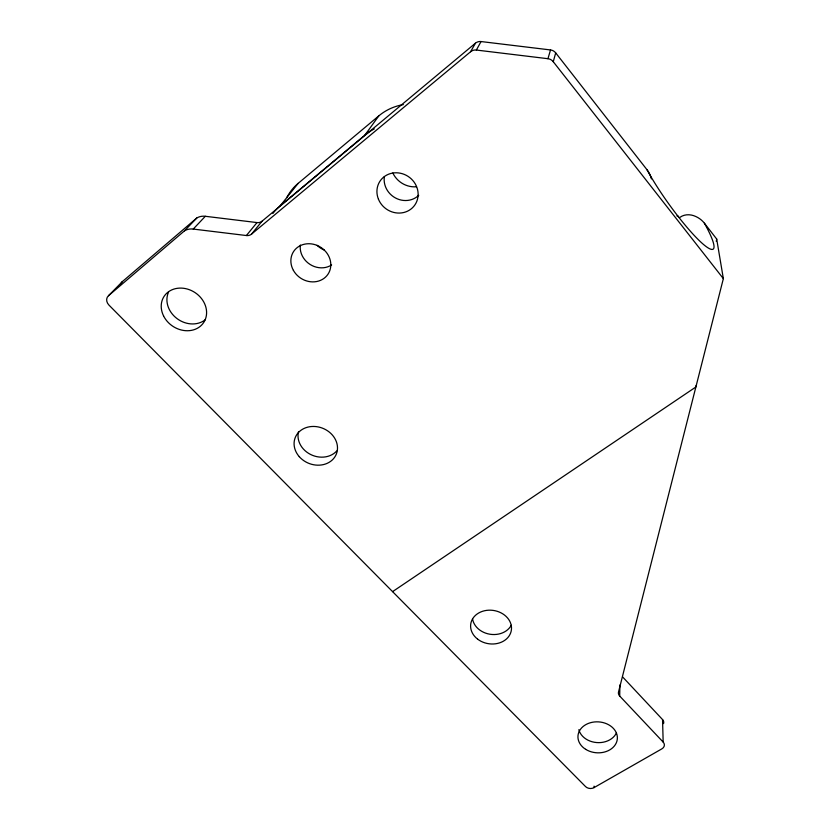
<?xml version="1.0" encoding="UTF-8"?>
<svg xmlns="http://www.w3.org/2000/svg" width="830" height="830" viewBox="0 0 830 830"><rect width="100%" height="100%" fill="white"/><g stroke="black" fill="none" stroke-linecap="round" stroke-linejoin="round"><path stroke-width="1.25" d="M619.709 696.048A6.308 5.042 2.7 0 1 618.526 691.961L723.355 278.631L716.684 239.03L704.39 223.197A63.329 9.815 54.4 0 1 700.738 241.997A63.329 9.815 54.4 0 1 647.027 169.776L555.695 52.892A7.844 7.678 74.3 0 0 550.529 49.945L481.047 41.552A7.916 7.595 62.4 0 0 475.445 43.191L262.052 221.185A7.449 6.588 38.2 0 1 257.01 222.575L205.321 216.288A14.867 12.896 38.2 0 0 196.803 218L122.487 281.505L108.502 295.708A7.491 6.235 35.5 0 0 108.948 305.087L585.544 786.581A6.038 4.648 4.3 0 0 594.01 787.629L661.904 748.836A6.184 4.835 1.6 0 0 663.17 742.093L619.709 696.048L619.896 685.009M594.01 787.629L594.062 786.155M716.29 241.354L716.684 239.03M723.355 278.631L553.268 61.731L555.695 52.892M553.268 61.731A8.061 7.895 70.7 0 0 547.935 58.702L550.529 49.945M108.502 295.708L184.499 230.823A15.293 13.176 37.5 0 1 193.245 229.07L246.375 235.533A7.657 6.733 37.5 0 0 251.552 234.112L470.589 51.74A8.144 7.812 60.1 0 1 476.358 50.049L481.047 41.552M470.589 51.74L475.445 43.191M272.883 213.476A58.339 52.383 33.8 0 1 280.239 205.788L364.816 135.238L378.843 115.847A56.72 53.255 39.8 0 1 403.297 104.611M280.239 205.788L298.146 183.378L378.843 115.847M251.552 234.112L262.052 221.185M246.375 235.533L257.01 222.575M193.245 229.07L205.321 216.288M184.499 230.823L196.803 218M392.58 591.634L695.872 386.988L695.768 385.919M679.905 217.387C684.574 213.912 690.851 214.13 695.893 216.557A23.769 22.472 -13.9 0 1 704.307 223.094M476.358 50.049L547.935 58.702M622.78 677.104L662.548 719.568A6.038 4.762 1.5 0 1 663.554 723.604M662.548 719.568L663.17 742.093M120.755 284.545A7.294 6.111 36 0 1 122.487 281.505M647.027 169.776A25.502 24.755 -8.8 0 1 651.415 178.886M205.373 319.643A23.437 19.982 33.9 0 1 177.07 318.627A23.437 19.982 33.9 0 1 168.542 292.129M336.731 450.991A21.881 18.716 22.3 0 1 310.493 454.425A21.881 18.716 22.3 0 1 298.561 431.621M511.239 625.26A20.314 16.704 9 0 1 489.825 634.213A20.314 16.704 9 0 1 472.54 618.838M616.472 732.786A19.536 15.397 3.9 0 1 596.635 742.56A19.536 15.397 3.9 0 1 578.873 729.663M676.938 215.925A15.096 3.932 -38.8 0 1 678.618 217.066M331.616 264.957A20.045 18.001 33.7 0 1 310.057 264.428A20.045 18.001 33.7 0 1 300.356 245.047M418.725 195.309A20.522 19.142 37.2 0 1 395.36 197.913A20.522 19.142 37.2 0 1 384.383 176.572M286.941 197.291A55.444 50.246 35.3 0 1 298.146 183.378M416.473 186.76A22.981 21.549 39.1 0 1 392.839 173.003M364.816 135.238A59.719 55.714 37.3 0 1 374.309 128.92M324.219 250.038A22.462 20.304 34.9 0 1 317.039 245.338M163.552 315.888A23.728 20.169 33.7 0 0 202.769 323.783A23.728 20.169 33.7 0 0 185.412 288.581A23.728 20.169 33.7 0 0 163.552 315.888M299.267 456.666A22.14 18.872 22.1 0 0 336.243 454.301A22.14 18.872 22.1 0 0 311.873 426.495A22.14 18.872 22.1 0 0 299.267 456.666M477.551 639.079A20.543 16.818 9 0 0 511.114 631.433A20.543 16.818 9 0 0 484.492 610.755A20.543 16.818 9 0 0 477.551 639.079M585.658 749.324A19.744 15.49 3.9 0 0 617.209 739.862A19.744 15.49 3.9 0 0 590.078 722.826A19.744 15.49 3.9 0 0 585.658 749.324M293.395 270.352A20.605 18.405 33 0 0 327.995 274.211A20.605 18.405 33 0 0 311.105 243.854A20.605 18.405 33 0 0 293.395 270.352M378.428 199.159A21.103 19.609 36 0 0 413.765 206.4A21.103 19.609 36 0 0 400.382 173.221A21.103 19.609 36 0 0 378.428 199.159"/></g></svg>
